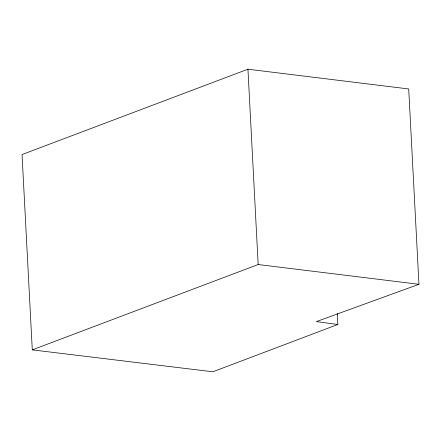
<?xml version="1.0" encoding="UTF-8"?>
<svg xmlns="http://www.w3.org/2000/svg" width="441" height="441" viewBox="0 0 441 441"><rect width="100%" height="100%" fill="white"/><g stroke="black" fill="none" stroke-linecap="round" stroke-linejoin="round"><path stroke-width="0.66" d="M337.823 324.482L316.368 321.605L418.95 284.291L408.713 88.961L247.936 69.209L22.05 154.543L32.287 349.873L212.832 371.791L337.823 324.482L337.244 313.479M32.287 349.873L258.172 264.534L418.95 284.291M247.936 69.209L258.172 264.534"/></g></svg>
